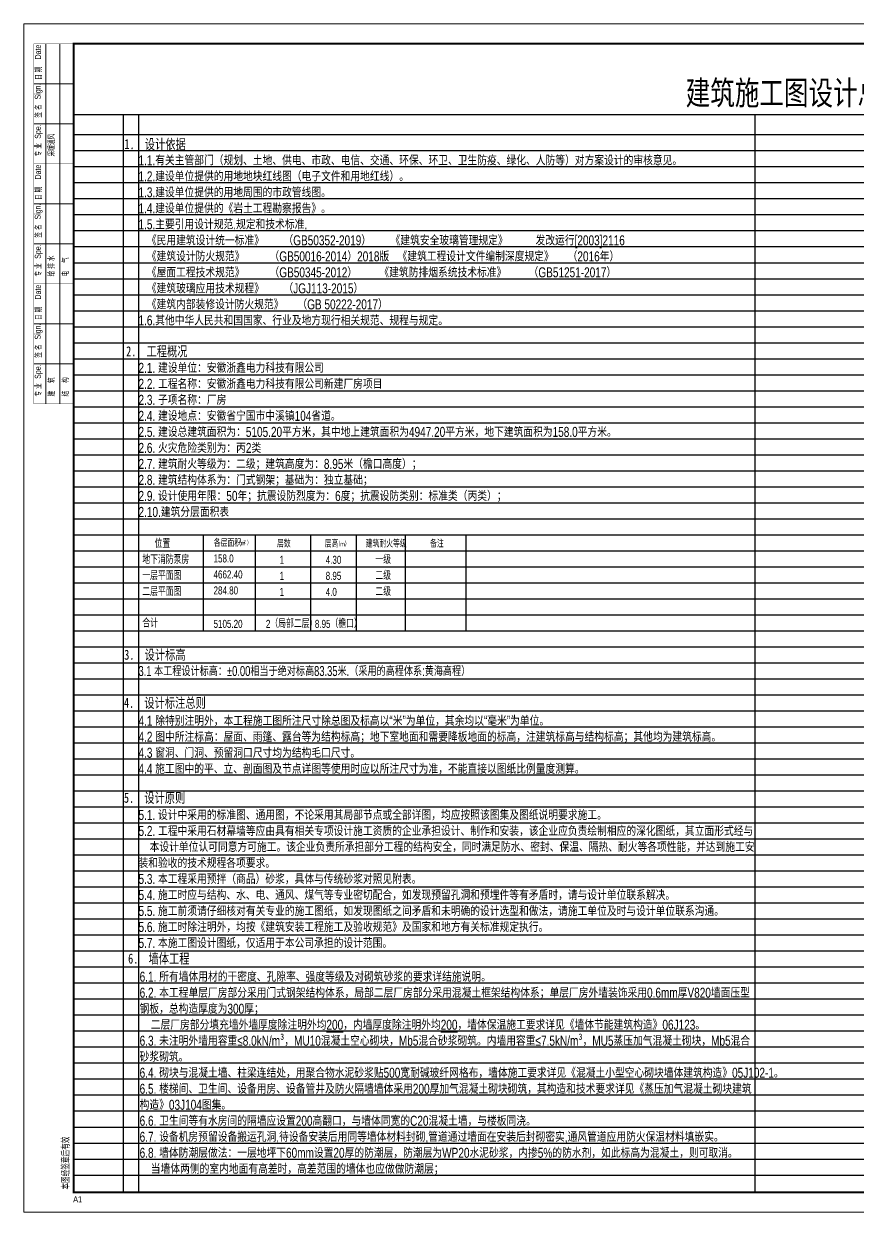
# Model space of a CAD drawing. Extents: x 24672 to 192872, y -90565 to -31165.
# Drawn here: x 24672 to 66362, y -90565 to -31165 of the extents above; entities that cross this region are included whole.
import ezdxf

# ---------------------------------------------------------------- set-up
doc = ezdxf.new("R2010")
doc.units = 0
doc.header["$LTSCALE"] = 1000
doc.header["$MEASUREMENT"] = 0
doc.layers.get('0').update_dxf_attribs({"color": 4, "linetype": 'CONTINUOUS'})
doc.layers.get('Defpoints').update_dxf_attribs({"linetype": 'CONTINUOUS'})
doc.layers.add('A-Hz2(文字标注)', color=2, linetype='CONTINUOUS')
doc.layers.add('TK', color=151, linetype='CONTINUOUS', lineweight=13)
doc.styles.add('SUNYAT1', font='3yromans.shx', dxfattribs={"width": 0.75, "bigfont": '3yhztxt.shx'})
doc.styles.add('SUNYAT4', font='', dxfattribs={"width": 0.75})
doc.styles.add('T&D', font='haiwenrs.shx', dxfattribs={"width": 0.7, "bigfont": 'hztxt.shx'})
doc.styles.get('SUNYAT4').set_extended_font_data('SimSun')

# ---------------------------------------------------------------- blocks, each defined once
blk = doc.blocks.new('会签')
at = {"layer": 'TK'}
for p, q in [((-1400, 24000), (-1400, 6000.000000000058)), ((-700, 24000), (-700, 6000.000000000058)), ((0, 22000.00000000006), (-2000, 22000.00000000006)), ((0, 20000.00000000006), (-2000, 20000.00000000006)), ((0, 16000.00000000006), (-2000, 16000.00000000006)), ((0, 14000.00000000006), (-2000, 14000.00000000006)), ((0, 10000.00000000006), (-2000, 10000.00000000006)), ((0, 8000.000000000058), (-2000, 8000.000000000058))]:
    blk.add_line(p, q, dxfattribs=at)
at = {"layer": 'TK', "const_width": 24.73392857142853}
for points in [[(0, 6000.000000000058), (-2000, 6000.000000000058), (-2000, 24000)], [(0, 24000), (-2000, 24000)], [(0, 18000.00000000006), (-2000, 18000.00000000006)], [(0, 12000.00000000006), (-2000, 12000.00000000006)]]:
    blk.add_lwpolyline(points, dxfattribs=at)
at = {"layer": 'TK', "style": 'T&D', "width": 0.7}
for s, p in [('Date', (-1641.539800848288, 23216.4195754776)), ('日 期', (-1589.451982791361, 22196.41681300546)), ('Sign.', (-1651.397542771359, 21215.32151746587)), ('签 名', (-1602.566964095749, 20305.87028907228)), ('Spe.', (-1648.111142787093, 19251.4664069491)), ('采暖通风', (-947.9235549705918, 18369.68245360098)), ('专 业', (-1608.088524318126, 18368.72849137243)), ('Date', (-1641.539800848288, 17216.41957547766)), ('日 期', (-1589.451982791361, 16196.41681300552)), ('Sign.', (-1651.397542771359, 15215.32151746593)), ('签 名', (-1602.566964095749, 14305.87028907234)), ('Spe.', (-1648.111142787093, 13251.46640694916)), ('给 排 水', (-955.7517189089558, 12371.85516931809)), ('电    气', (-251.1525608036318, 12372.2977990958)), ('专 业', (-1608.088524318126, 12368.72849137249)), ('Date', (-1641.539800848288, 11216.41957547766)), ('日 期', (-1589.451982791361, 10196.41681300552)), ('Sign.', (-1651.397542771359, 9215.321517465927)), ('签 名', (-1602.566964095749, 8305.870289072336)), ('Spe.', (-1648.111142787093, 7251.466406949155)), ('专 业', (-1608.088524318126, 6368.728491372487)), ('建    筑', (-948.3011847824673, 6371.736228958995)), ('结    构', (-248.033834287955, 6374.010800041549))]:
    blk.add_text(s, height=300, rotation=90, dxfattribs=at).set_placement(p)
blk = doc.blocks.new('TK-A1')
at = {"layer": 'TK'}
for p, q in [((841, 594.0000000000001), (0, 594.0000000000001)), ((0, 594.0000000000001), (0, 0)), ((831, 584.0000000000001), (25, 584.0000000000001)), ((25, 584.0000000000001), (25, 10)), ((25, 10), (831, 10)), ((0, 0), (841, 0))]:
    blk.add_line(p, q, dxfattribs=at)
at = {"layer": 'TK', "const_width": 1}
blk.add_lwpolyline([(25, 584.0000000000001), (831, 584.0000000000001), (831, 10), (25, 10)], close=True, dxfattribs=at)
at = {"layer": 'TK', "xscale": 0.01, "yscale": 0.01, "zscale": 0.01}
blk.add_blockref('会签', (25, 344.0000000000002), dxfattribs=at)
at = {"layer": 'TK', "style": 'T&D', "width": 0.7}
blk.add_text('本图经签章后有效', height=3.5, rotation=90, dxfattribs=at).set_placement((22.89387253554538, 11.3486029291153))
blk.add_text('A1', height=3.15, dxfattribs=at).set_placement((24.67374619696614, 4.875234314538637))
blk = doc.blocks.new('a111111')
at = {"layer": 'TK'}
blk.add_blockref('TK-A1', (1.818989403545856e-12, -594), dxfattribs=at)

msp = doc.modelspace()

# ---------------------------------------------------------------- linework, layer by layer
at = {"layer": 'A-Hz2(文字标注)', "linetype": 'ByBlock'}
for p, q in [((33627.03391859261, -56704.93463767844), (33627.03391859237, -61504.93463767822)), ((36233.03391859261, -56704.93463767844), (36233.03391859237, -61504.93463767822)), ((38994.03391859261, -56704.93463767844), (38994.03391859237, -61504.93463767822)), ((41273.86334246886, -56704.93463767844), (41273.86334246862, -61504.93463767834)), ((43727.8322920166, -56704.93463767844), (43727.83229201659, -61504.93463767834)), ((46763.61992682586, -56704.93463767844), (46763.61992682562, -61504.93463767834)), ((30402.97867478384, -58304.93463767832), (43727.8322920166, -58304.93463767832))]:
    msp.add_line(p, q, dxfattribs=at)
at = {"layer": 'A-Hz2(文字标注)', "linetype": 'ByBlock', "const_width": 40}
for points in [[(30402.97867478383, -61504.93463767822), (30402.97867478384, -56704.93463767832), (46763.61992682586, -56704.93463767844), (46763.61992682586, -61504.93463767834)], [(43727.8322920166, -56704.93463767844), (43727.83229201659, -61504.93463767834)], [(30402.97867478384, -57504.93463767832), (46763.61992682586, -57504.93463767844)], [(30402.97867478384, -58304.93463767832), (43727.8322920166, -58304.93463767844)], [(30402.97867478384, -59104.93463767832), (43727.8322920166, -59104.93463767844)], [(30402.97867478384, -59904.93463767842), (43727.8322920166, -59904.93463767854)], [(30402.97867478383, -60704.93463767823), (43727.83229201659, -60704.93463767834)], [(30402.97867478371, -60704.93463767834), (43727.83229201659, -60704.93463767845)], [(30402.97867478371, -61504.93463767822), (46763.61992682586, -61504.93463767834)]]:
    msp.add_lwpolyline(points, dxfattribs=at)
at = {"layer": 'Defpoints'}
for p, q in [((27171.806263568, -35704.93463767844), (99771.80626356788, -35704.93463767844)), ((29641.33308287151, -35704.93463767844), (29641.33308287151, -89564.53613892419)), ((30402.97867478384, -35704.93463767844), (30402.97867478384, -89564.53613892419)), ((61202.97867478384, -35704.93463767844), (61202.97867478384, -89564.53613892419)), ((27171.806263568, -36704.93463767844), (99771.80626356788, -36704.93463767844)), ((27171.806263568, -37504.93463767844), (99771.80626356788, -37504.93463767844)), ((27171.806263568, -38304.93463767844), (99771.80626356788, -38304.93463767844)), ((27171.806263568, -39104.93463767844), (99771.80626356788, -39104.93463767844)), ((27171.806263568, -39904.93463767844), (99771.80626356788, -39904.93463767844)), ((27171.806263568, -40704.93463767844), (99771.80626356788, -40704.93463767844)), ((27171.806263568, -41504.93463767844), (99771.80626356788, -41504.93463767844)), ((27171.806263568, -42304.93463767844), (99771.80626356788, -42304.93463767844)), ((27171.806263568, -43104.93463767844), (99771.80626356788, -43104.93463767844)), ((27171.806263568, -43904.93463767844), (99771.80626356788, -43904.93463767844)), ((27171.806263568, -44704.93463767844), (99771.80626356788, -44704.93463767844)), ((27171.806263568, -45504.93463767844), (99771.80626356788, -45504.93463767844)), ((27171.806263568, -46304.93463767844), (99771.80626356788, -46304.93463767844)), ((27171.806263568, -47104.93463767844), (99771.80626356788, -47104.93463767844)), ((27171.806263568, -47904.93463767844), (99771.80626356788, -47904.93463767844)), ((27171.806263568, -48704.93463767844), (99771.80626356788, -48704.93463767844)), ((27171.806263568, -49504.93463767844), (99771.80626356788, -49504.93463767844)), ((27171.806263568, -50304.93463767844), (99771.80626356788, -50304.93463767844)), ((27171.806263568, -51104.93463767844), (99771.80626356788, -51104.93463767844)), ((27171.806263568, -51904.93463767844), (99771.80626356788, -51904.93463767844)), ((27171.806263568, -52704.93463767844), (99771.80626356788, -52704.93463767844)), ((27171.806263568, -53504.93463767844), (99771.80626356788, -53504.93463767844)), ((27171.806263568, -54304.93463767844), (99771.80626356788, -54304.93463767844)), ((27171.806263568, -55104.93463767844), (99771.80626356788, -55104.93463767844)), ((27171.806263568, -55904.93463767844), (99771.80626356788, -55904.93463767844)), ((27171.806263568, -56704.93463767844), (99771.80626356788, -56704.93463767844)), ((27171.806263568, -57504.93463767844), (99771.80626356788, -57504.93463767844)), ((27171.806263568, -58304.93463767844), (99771.80626356788, -58304.93463767844)), ((27171.806263568, -59104.93463767844), (99771.80626356788, -59104.93463767844)), ((27171.806263568, -59904.93463767844), (99771.80626356788, -59904.93463767844)), ((27171.806263568, -60704.93463767844), (99771.80626356788, -60704.93463767844)), ((27171.806263568, -61504.93463767844), (99771.80626356788, -61504.93463767844)), ((27171.806263568, -62304.93463767844), (99771.80626356788, -62304.93463767844)), ((27171.806263568, -63104.93463767844), (99771.80626356788, -63104.93463767844)), ((27171.806263568, -63904.93463767844), (99771.80626356788, -63904.93463767844)), ((27171.806263568, -64704.93463767844), (99771.80626356788, -64704.93463767844)), ((27171.806263568, -65504.93463767844), (99771.80626356788, -65504.93463767844)), ((27171.806263568, -66304.93463767844), (99771.80626356788, -66304.93463767844)), ((27171.806263568, -67104.93463767844), (99771.80626356788, -67104.93463767844)), ((27171.806263568, -67904.93463767844), (99771.80626356788, -67904.93463767844)), ((27171.806263568, -68704.93463767844), (99771.80626356788, -68704.93463767844)), ((27171.806263568, -69504.93463767844), (99771.80626356788, -69504.93463767844)), ((27171.806263568, -70304.93463767844), (99771.80626356788, -70304.93463767844)), ((27171.806263568, -71104.93463767844), (99771.80626356788, -71104.93463767844)), ((27171.806263568, -71904.93463767844), (99771.80626356788, -71904.93463767844)), ((27171.806263568, -72704.93463767844), (99771.80626356788, -72704.93463767844)), ((27171.806263568, -73504.93463767844), (99771.80626356788, -73504.93463767844)), ((27171.806263568, -74304.93463767844), (99771.80626356788, -74304.93463767844)), ((27171.806263568, -75104.93463767844), (99771.80626356788, -75104.93463767844)), ((27171.806263568, -75904.93463767844), (99771.80626356788, -75904.93463767844)), ((27171.806263568, -76704.93463767844), (99771.80626356788, -76704.93463767844)), ((27171.806263568, -77504.93463767844), (99771.80626356788, -77504.93463767844)), ((27171.806263568, -78304.93463767844), (99771.80626356788, -78304.93463767844)), ((27171.806263568, -79104.93463767844), (99771.80626356788, -79104.93463767844)), ((27171.806263568, -79904.93463767844), (99771.80626356788, -79904.93463767844)), ((27171.806263568, -80704.93463767844), (99771.80626356788, -80704.93463767844)), ((27171.806263568, -81504.93463767844), (99771.80626356788, -81504.93463767844)), ((27171.806263568, -82304.93463767844), (99771.80626356788, -82304.93463767844)), ((27171.806263568, -83104.93463767844), (99771.80626356788, -83104.93463767844)), ((27171.806263568, -83904.93463767844), (99771.80626356788, -83904.93463767844)), ((27171.806263568, -84704.93463767844), (99771.80626356788, -84704.93463767844)), ((27171.806263568, -85504.93463767844), (99771.80626356788, -85504.93463767844)), ((27171.806263568, -86304.93463767844), (99771.80626356788, -86304.93463767844)), ((27171.806263568, -87104.93463767844), (99771.80626356788, -87104.93463767844)), ((27171.806263568, -87904.93463767844), (99771.80626356788, -87904.93463767844)), ((27171.806263568, -88704.93463767844), (99771.80626356788, -88704.93463767844))]:
    msp.add_line(p, q, dxfattribs=at)

# ---------------------------------------------------------------- block references
at = {"xscale": 100, "yscale": 100, "zscale": 100}
msp.add_blockref('a111111', (24671.80626356788, -31164.53613892407), dxfattribs=at)

# ---------------------------------------------------------------- texts
at = {"layer": 'A-Hz2(文字标注)', "linetype": 'ByBlock'}
for s, height, style, width, p in [('建筑施工图设计总说明（一）', 1200, 'SUNYAT4', 0.75, (57739.98585140333, -35217.96621072968)), ('1.  设计依据', 500, 'SUNYAT4', 0.75, (29698.37857176887, -37430.42452954361)), ('2.  工程概况', 500, 'SUNYAT4', 0.75, (29786.56584932131, -47783.06172281562)), ('位置', 400, 'SUNYAT1', 0.75, (31205.38103603269, -57357.65099149034)), ('各层面积', 350, 'SUNYAT1', 0.75, (34164.17073080572, -57298.06504193891)), ('（m ）', 224, 'SUNYAT1', 0.75, (35292.20213571424, -57231.90370623034)), ('2', 160, 'SUNYAT1', 0.75, (35651.5424622593, -57131.56523519894)), ('层数', 350, 'SUNYAT1', 0.75, (37321.98759796075, -57335.24720085354)), ('层高', 350, 'SUNYAT1', 0.75, (39706.83461381751, -57335.24720085354)), ('建筑耐火等级', 350, 'SUNYAT1', 0.75, (41755.47522470215, -57335.24720085366)), ('备注', 350, 'SUNYAT1', 0.75, (44970.54326646216, -57335.24720085366)), ('（m）', 224, 'SUNYAT1', 0.75, (40263.05068583647, -57281.58936394856)), ('地下消防泵房', 400, 'SUNYAT1', 0.75, (30595.55679433513, -58157.00481493826)), ('158.0', 400, 'SUNYAT1', 0.75, (34152.58181138988, -58087.14098933547)), ('1', 400, 'SUNYAT1', 0.75, (37455.54109311895, -58157.00481493816)), ('4.30', 400, 'SUNYAT1', 0.75, (39756.30162210017, -58157.00481493816)), ('一级', 400, 'SUNYAT1', 0.75, (42239.04512885212, -58157.00481493816)), ('一层平面图', 400, 'SUNYAT1', 0.75, (30595.55679433513, -58957.00481493816)), ('4662.40', 400, 'SUNYAT1', 0.75, (34152.58181138988, -58887.14098933559)), ('1', 400, 'SUNYAT1', 0.75, (37455.54109311895, -58957.00481493828)), ('8.95', 400, 'SUNYAT1', 0.75, (39756.30162210017, -58957.00481493828)), ('二级', 400, 'SUNYAT1', 0.75, (42239.04512885212, -58957.00481493828)), ('二层平面图', 400, 'SUNYAT1', 0.75, (30595.55679433513, -59757.00481493816)), ('284.80', 400, 'SUNYAT1', 0.75, (34152.58181138988, -59687.14098933547)), ('1', 400, 'SUNYAT1', 0.75, (37455.54109311895, -59757.00481493816)), ('4.0', 400, 'SUNYAT1', 0.75, (39756.30162210017, -59757.00481493816)), ('二级', 400, 'SUNYAT1', 0.75, (42239.04512885212, -59757.00481493828)), ('合计', 400, 'SUNYAT1', 0.75, (30595.55679433513, -61333.16666297325)), ('5105.20', 400, 'SUNYAT1', 0.75, (34152.58181138988, -61357.00481493796)), ('2（局部二层）', 400, 'SUNYAT1', 0.75, (36769.42431025812, -61357.00481493784)), ('8.95（檐口）', 400, 'SUNYAT1', 0.75, (39214.89274976786, -61357.00481493796)), ('3.  设计标高', 500, 'SUNYAT4', 0.75, (29689.20875458571, -62949.62858393497)), ('3.1 本工程设计标高：%%P0.00相当于绝对标高83.35米.（采用的高程体系:黄海高程）', 500, 'SUNYAT1', 0.7, (30402.97867478384, -63765.13214397325)), ('4.  设计标注总则', 500, 'SUNYAT4', 0.75, (29675.91477379669, -65354.31650152895)), ('5.  设计原则', 500, 'SUNYAT4', 0.75, (29675.91477379669, -70100.6358744601)), ('6.  墙体工程', 500, 'SUNYAT4', 0.75, (29884.78976867115, -78135.16371854127))]:
    msp.add_text(s, height=height, dxfattribs=dict(at, style=style, width=width)).set_placement(p)
at = {"layer": 'A-Hz2(文字标注)', "linetype": 'ByBlock', "char_height": 500, "width": 30800.00000000006, "attachment_point": 1, "line_spacing_factor": 0.9600000000000002, "style": 'SUNYAT1'}
for s, insert in [('\\pt22000;1.1.有关主管部门（规划、土地、供电、市政、电信、交通、环保、环卫、卫生防疫、绿化、人防等）对方案设计的审核意见。\\P\\ptz;1.2.{\\C2;建设单位提供的用地地块红线图（电子文件和用地红线）}。\\P1.3.建设单位提供的用地周围的市政管线图。\\P1.4.建设单位提供的《岩土工程勘察报告》。\\P\\pt22000;1.5.主要引用设计规范.规定和技术标准.\\P   《民用建筑设计统一标准》       （GB50352-2019）       《建筑安全玻璃管理规定》          发改运行[2003]2116       \\P   《建筑设计防火规范》         （GB50016-2014）2018版   《建筑工程设计文件编制深度规定》     （2016年） \\P   《屋面工程技术规范》         （GB50345-2012）        《建筑防排烟系统技术标准》        （GB51251-2017）\\P   《建筑玻璃应用技术规程》       （JGJ113-2015）   \\P   《建筑内部装修设计防火规范》     （GB 50222-2017）     \\P\\ptz;1.6.其他中华人民共和国国家、行业及地方现行相关规范、规程与规定。                        ', (30402.97867478384, -37737.44125958125)), ('2.1. 建设单位：安徽浙鑫电力科技有限公司\\P2.2. 工程名称：安徽浙鑫电力科技有限公司新建厂房项目  \\P2.3. 子项名称：厂房\\P2.4. 建设地点：安徽省宁国市中溪镇104省道。\\P2.5. 建设总建筑面积为：5105.20平方米，其中地上建筑面积为4947.20平方米，地下建筑面积为158.0平方米。  \\P2.6. 火灾危险类别为：丙2类\\P2.7. 建筑耐火等级为：二级；建筑高度为：8.95米（檐口高度）；\\P2.8. 建筑结构体系为：门式钢架；基础为：独立基础；\\P2.9. 设计使用年限：50年；抗震设防烈度为：6度；抗震设防类别：标准类（丙类）； \\P2.10.建筑分层面积表', (30402.97867478384, -48111.67262579012)), ('4.1 除特别注明外，本工程施工图所注尺寸除总图及标高以“米”为单位，其余均以“毫米”为单位。\\P4.2 图中所注标高：屋面、雨篷、露台等为结构标高；地下室地面和需要降板地面的标高，注建筑标高与结构标高；其他均为建筑标高。\\P4.3 窗洞、门洞、预留洞口尺寸均为结构毛口尺寸。\\P4.4 施工图中的平、立、剖面图及节点详图等使用时应以所注尺寸为准，不能直接以图纸比例量度测算。', (30402.97867478384, -65751.51151092735)), ('5.1. 设计中采用的标准图、通用图，不论采用其局部节点或全部详图，均应按照该图集及图纸说明要求施工。\\P5.2. 工程中采用石材幕墙等应由具有相关专项设计施工资质的企业承担设计、制作和安装，该企业应负责绘制相应的深化图纸，其立面形式经与\\P    本设计单位认可同意方可施工。该企业负责所承担部分工程的结构安全，同时满足防水、密封、保温、隔热、耐火等各项性能，并达到施工安装和验收的技术规程各项要求。\\P5.3. 本工程采用预拌（商品）砂浆，具体与传统砂浆对照见附表。\\P5.4. 施工时应与结构、水、电、通风、煤气等专业密切配合，如发现预留孔洞和预埋件等有矛盾时，请与设计单位联系解决。\\P5.5. 施工前须请仔细核对有关专业的施工图纸，如发现图纸之间矛盾和未明确的设计选型和做法，请施工单位及时与设计单位联系沟通。\\P5.6. 施工时除注明外，均按《建筑安装工程施工及验收规范》及国家和地方有关标准规定执行。\\P5.7. 本施工图设计图纸，仅适用于本公司承担的设计范围。', (30402.97867478384, -70456.74285351695)), ('6.1. 所有墙体用材的干密度、孔隙率、强度等级及对砌筑砂浆的要求详结施说明。\\P6.2. 本工程单层厂房部分采用门式钢架结构体系，局部二层厂房部分采用混凝土框架结构体系；单层厂房外墙装饰采用0.6mm厚V820墙面压型钢板，总构造厚度为300厚；\\P    二层厂房部分填充墙外墙厚度除注明外均{\\L200}，内墙厚度除注明外均{\\L200}，墙体保温施工要求详见《墙体节能建筑构造》06J123。\\P6.3. {\\C2;未注明外墙用容重≤8.0kN/m\\fSimSun|b0|i0|c134|p2;\\C256;³\\F3yromans,3yhztxt|c134;\\C2;，MU10混凝土空心砌块，Mb5混合砂浆砌筑。内墙用容重≤7.5kN/m\\fSimSun|b0|i0|c134|p2;\\C256;³\\F3yromans,3yhztxt|c134;\\C2;，MU5蒸压加气混凝土砌块，Mb5混合砂浆砌筑。}\\P6.4. 砌块与混凝土墙、柱梁连结处，用聚合物水泥砂浆贴500宽耐碱玻纤网格布，墙体施工要求详见《混凝土小型空心砌块墙体建筑构造》05J102-1。\\P6.5. 楼梯间、卫生间、设备用房、设备管井及防火隔墙墙体采用200厚加气混凝土砌块砌筑，其构造和技术要求详见《蒸压加气混凝土砌块建筑构造》03J104图集。\\P6.6. 卫生间等有水房间的隔墙应设置200高翻口，与墙体同宽的C20混凝土墙，与楼板同浇。\\P6.7. 设备机房预留设备搬运孔洞,待设备安装后用同等墙体材料封砌,管道通过墙面在安装后封砌密实,通风管道应用防火保温材料填嵌实。\\P6.8. 墙体防潮层做法：一层地坪下60mm设置20厚的防潮层，防潮层为WP20水泥砂浆，内掺5%的防水剂，如此标高为混凝土，则可取消。\\P    当墙体两侧的室内地面有高差时，高差范围的墙体也应做做防潮层；', (30460.21578242444, -78542.58276098326))]:
    msp.add_mtext(s, dxfattribs=dict(at, insert=insert))

doc.saveas('drawing.dxf')
